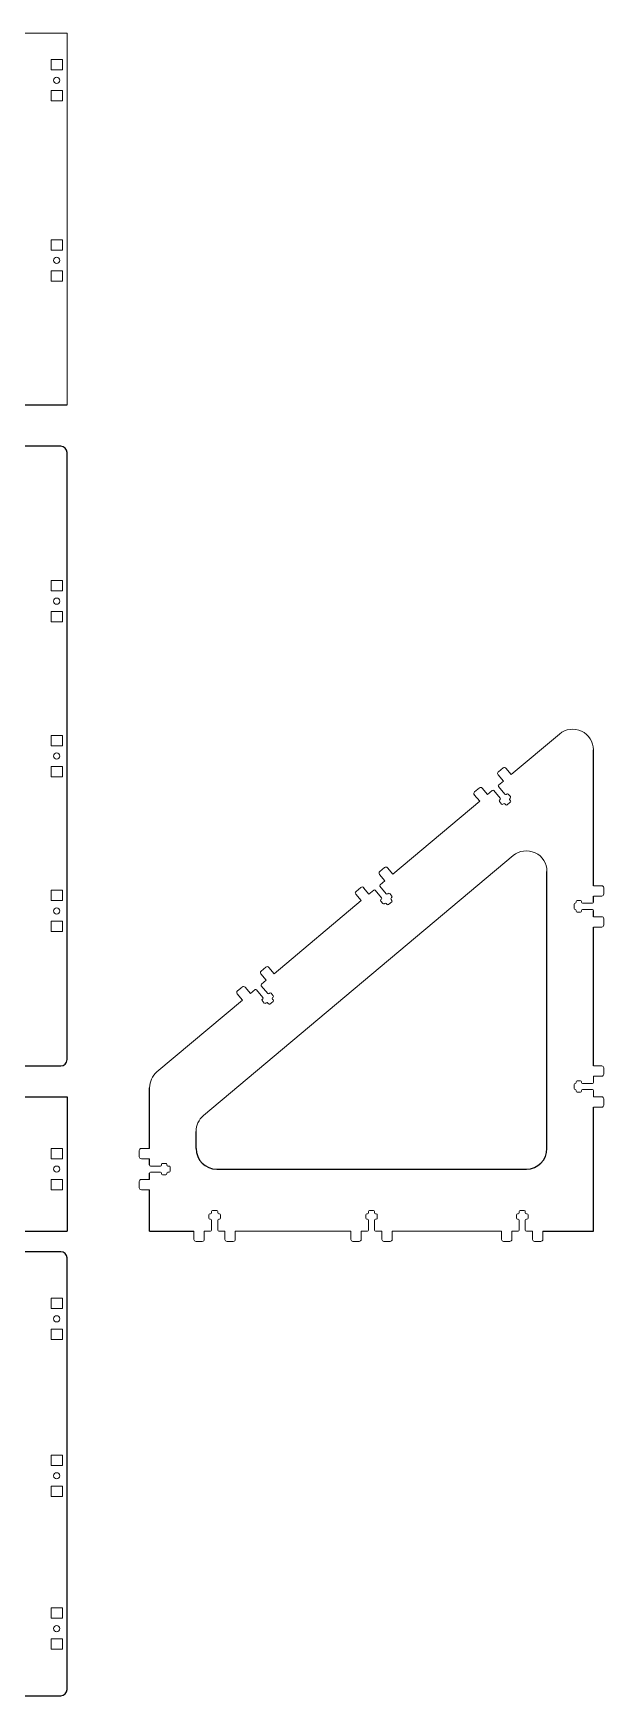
# Model space of a CAD drawing. Header units: millimetres. Extents: x -260 to 560, y -395 to 410.
# Drawn here: x 284 to 560, y -395 to 410 of the extents above; entities that cross this region are included whole.
import ezdxf

# ---------------------------------------------------------------- set-up
doc = ezdxf.new("R2010")
doc.units = ezdxf.units.MM
doc.layers.get('0').update_dxf_attribs({"linetype": 'CONTINUOUS', "lineweight": 25, "true_color": 0x000000})
for name, color, linetype, lineweight, true_color in [('6 Dino Brackets', 7, 'CONTINUOUS', 0, 0x000000), ('angle', 7, 'CONTINUOUS', 0, 0x000000), ('Cut', 7, 'CONTINUOUS', 0, 0x000000)]:
    doc.layers.add(name, color=color, linetype=linetype, lineweight=lineweight, true_color=true_color)

msp = doc.modelspace()

# ---------------------------------------------------------------- linework, layer by layer
for p, q in [((260, 230), (300, 230)), ((297, 210), (3, 210)), ((300, -87), (300, 207)), ((555, -2.78), (555, 63)), ((532.5, -130), (532.5, 4.12)), ((555, -10.78), (555, -7.78)), ((555, -17.78), (555, -14.78)), ((555, -90), (555, -22.78)), ((3, -90), (297, -90)), ((340, -130), (340, -100.62)), ((0, -105), (300, -105)), ((300, -105), (300, -170)), ((555, -170), (555, -110)), ((362.5, -130), (362.5, -121.74)), ((340, -138), (340, -135)), ((340, -145), (340, -142)), ((372.5, -140), (522.5, -140)), ((340, -170), (340, -150)), ((260, -170), (300, -170)), ((340, -170), (361.5, -170)), ((530.5, -170), (555, -170)), ((297, -180), (3, -180)), ((300, -392), (300, -183)), ((3, -395), (297, -395))]:
    msp.add_line(p, q)
for centre, radius, start, end in [((297, 207), 3, 0, 90), ((297, -87), 3, 270, 0), ((372.5, -130), 10, 180, 270), ((522.5, -130), 10, 270, 360), ((297, -183), 3, 0, 90), ((297, -392), 3, 270, 0)]:
    msp.add_arc(centre, radius, start, end)
at = {"layer": '6 Dino Brackets'}
for p, q in [((297.75, 397.22), (292.25, 397.22)), ((292.25, 397.22), (292.25, 392.22)), ((297.75, 397.22), (297.75, 392.22)), ((297.75, 392.22), (292.25, 392.22)), ((297.75, 382.22), (292.25, 382.22)), ((292.25, 382.22), (292.25, 377.22)), ((297.75, 382.22), (297.75, 377.22)), ((297.75, 377.22), (292.25, 377.22)), ((297.75, 310), (292.25, 310)), ((292.25, 310), (292.25, 305)), ((297.75, 310), (297.75, 305)), ((297.75, 305), (292.25, 305)), ((297.75, 295), (292.25, 295)), ((292.25, 295), (292.25, 290)), ((297.75, 290), (292.25, 290)), ((297.75, 295), (297.75, 290)), ((292.25, 145), (297.75, 145)), ((292.25, 145), (292.25, 140)), ((297.75, 145), (297.75, 140)), ((292.25, 140), (297.75, 140)), ((292.25, 130), (297.75, 130)), ((292.25, 130), (292.25, 125)), ((297.75, 130), (297.75, 125)), ((292.25, 125), (297.75, 125)), ((292.25, 70), (297.75, 70)), ((292.25, 70), (292.25, 65)), ((292.25, 65), (297.75, 65)), ((297.75, 70), (297.75, 65)), ((292.25, 55), (297.75, 55)), ((292.25, 55), (292.25, 50)), ((292.25, 50), (297.75, 50)), ((297.75, 55), (297.75, 50)), ((292.25, -5), (297.75, -5)), ((292.25, -5), (292.25, -10)), ((297.75, -5), (297.75, -10)), ((555, -2.78), (559.02, -2.78)), ((555, -10.78), (555, -7.78)), ((555, -7.78), (559, -7.78)), ((560, -6.78), (560, -3.78)), ((292.25, -10), (297.75, -10)), ((545.6, -13.78), (545.6, -11.78)), ((546.6, -10.48), (546.6, -10.78)), ((546.6, -14.78), (546.6, -15.08)), ((548.7, -9.98), (547.1, -9.98)), ((547.1, -15.58), (548.7, -15.58)), ((549.2, -10.78), (549.2, -10.48)), ((549.2, -15.08), (549.2, -14.78)), ((549.7, -11.28), (554.5, -11.28)), ((554.5, -14.28), (549.7, -14.28)), ((550.5, -11.28), (551.1, -11.28)), ((551.1, -14.28), (550.5, -14.28)), ((555, -14.78), (555, -17.78)), ((292.25, -20), (297.75, -20)), ((292.25, -20), (292.25, -25)), ((297.75, -20), (297.75, -25)), ((555, -17.78), (559, -17.78)), ((559, -22.78), (555, -22.78)), ((560, -21.78), (560, -18.78)), ((292.25, -25), (297.75, -25)), ((555, -90), (559.02, -90)), ((555, -98), (555, -95)), ((555, -95), (559, -95)), ((560, -94), (560, -91)), ((545.6, -101), (545.6, -99)), ((546.6, -97.7), (546.6, -98)), ((546.6, -102), (546.6, -102.3)), ((548.7, -97.2), (547.1, -97.2)), ((547.1, -102.8), (548.7, -102.8)), ((549.2, -98), (549.2, -97.7)), ((549.2, -102.3), (549.2, -102)), ((549.7, -98.5), (554.5, -98.5)), ((554.5, -101.5), (549.7, -101.5)), ((550.5, -98.5), (551.1, -98.5)), ((551.1, -101.5), (550.5, -101.5)), ((555, -102), (555, -105)), ((555, -105), (559, -105)), ((559, -110), (555, -110)), ((560, -109), (560, -106)), ((297.75, -130), (292.25, -130)), ((292.25, -135), (292.25, -130)), ((297.75, -135), (292.25, -135)), ((297.75, -135), (297.75, -130)), ((335, -134), (335, -131)), ((340, -130), (335.98, -130)), ((340, -135), (336, -135)), ((340, -138), (340, -135)), ((340, -142), (340, -145)), ((345.3, -138.5), (340.5, -138.5)), ((340.5, -141.5), (345.3, -141.5)), ((345.8, -138), (345.8, -137.7)), ((345.8, -142.3), (345.8, -142)), ((346.3, -137.2), (347.9, -137.2)), ((347.9, -142.8), (346.3, -142.8)), ((348.4, -137.7), (348.4, -138)), ((348.4, -142), (348.4, -142.3)), ((349.5, -138.5), (348.9, -138.5)), ((348.9, -141.5), (349.5, -141.5)), ((350, -141), (350, -139)), ((297.75, -145), (292.25, -145)), ((292.25, -150), (292.25, -145)), ((297.75, -150), (292.25, -150)), ((297.75, -150), (297.75, -145)), ((335, -149), (335, -146)), ((340, -145), (336, -145)), ((336, -150), (340, -150)), ((370, -160.5), (370, -161.1)), ((372.5, -160), (370.5, -160)), ((373, -161.1), (373, -160.5)), ((446, -160.5), (446, -161.1)), ((448.5, -160), (446.5, -160)), ((449, -161.1), (449, -160.5)), ((519, -160.5), (519, -161.1)), ((521.5, -160), (519.5, -160)), ((522, -161.1), (522, -160.5)), ((368.7, -163.7), (368.7, -162.1)), ((369.2, -161.6), (369.5, -161.6)), ((369.5, -164.2), (369.2, -164.2)), ((370, -164.7), (370, -169.5)), ((373, -169.5), (373, -164.7)), ((373.5, -161.6), (373.8, -161.6)), ((373.8, -164.2), (373.5, -164.2)), ((374.3, -162.1), (374.3, -163.7)), ((444.7, -163.7), (444.7, -162.1)), ((445.2, -161.6), (445.5, -161.6)), ((445.5, -164.2), (445.2, -164.2)), ((446, -164.7), (446, -169.5)), ((449, -169.5), (449, -164.7)), ((449.5, -161.6), (449.8, -161.6)), ((449.8, -164.2), (449.5, -164.2)), ((450.3, -162.1), (450.3, -163.7)), ((517.7, -163.7), (517.7, -162.1)), ((518.2, -161.6), (518.5, -161.6)), ((518.5, -164.2), (518.2, -164.2)), ((519, -164.7), (519, -169.5)), ((522, -169.5), (522, -164.7)), ((522.5, -161.6), (522.8, -161.6)), ((522.8, -164.2), (522.5, -164.2)), ((523.3, -162.1), (523.3, -163.7)), ((361.5, -170), (361.5, -174.02)), ((365.5, -175), (362.5, -175)), ((369.5, -170), (366.5, -170)), ((366.5, -170), (366.5, -174)), ((373.5, -170), (376.5, -170)), ((376.5, -170), (376.5, -174)), ((380.5, -175), (377.5, -175)), ((381.5, -174), (381.5, -170)), ((437.5, -170), (437.5, -174.02)), ((441.5, -175), (438.5, -175)), ((445.5, -170), (442.5, -170)), ((442.5, -170), (442.5, -174)), ((449.5, -170), (452.5, -170)), ((452.5, -170), (452.5, -174)), ((456.5, -175), (453.5, -175)), ((457.5, -174), (457.5, -170)), ((510.5, -170), (510.5, -174.02)), ((514.5, -175), (511.5, -175)), ((518.5, -170), (515.5, -170)), ((515.5, -170), (515.5, -174)), ((522.5, -170), (525.5, -170)), ((525.5, -170), (525.5, -174)), ((529.5, -175), (526.5, -175)), ((530.5, -174), (530.5, -170)), ((292.25, -202.5), (297.75, -202.5)), ((292.25, -202.5), (292.25, -207.5)), ((292.25, -207.5), (297.75, -207.5)), ((297.75, -202.5), (297.75, -207.5)), ((292.25, -217.5), (297.75, -217.5)), ((292.25, -217.5), (292.25, -222.5)), ((292.25, -222.5), (297.75, -222.5)), ((297.75, -217.5), (297.75, -222.5)), ((292.25, -278.5), (297.75, -278.5)), ((292.25, -278.5), (292.25, -283.5)), ((297.75, -278.5), (297.75, -283.5)), ((292.25, -283.5), (297.75, -283.5)), ((292.25, -293.5), (297.75, -293.5)), ((292.25, -293.5), (292.25, -298.5)), ((297.75, -293.5), (297.75, -298.5)), ((292.25, -298.5), (297.75, -298.5)), ((292.25, -352.5), (297.75, -352.5)), ((292.25, -352.5), (292.25, -357.5)), ((297.75, -352.5), (297.75, -357.5)), ((292.25, -357.5), (297.75, -357.5)), ((292.25, -367.5), (297.75, -367.5)), ((292.25, -367.5), (292.25, -372.5)), ((297.75, -367.5), (297.75, -372.5)), ((292.25, -372.5), (297.75, -372.5))]:
    msp.add_line(p, q, dxfattribs=at)
for centre in [(295, 387.22), (295, 300), (295, 135), (295, 60), (295, -15), (295, -140), (295, -212.5), (295, -288.5), (295, -362.5)]:
    msp.add_circle(centre, 1.5, dxfattribs=at)
for centre, radius, start, end in [((559, -6.78), 1, 270, 360), ((559, -3.78), 1, 360, 89.09399), ((546.1, -11.78), 0.5, 90, 180), ((546.1, -13.78), 0.5, 180, 270), ((546.1, -10.78), 0.5, 270, 360), ((546.1, -14.78), 0.5, 0, 90), ((547.1, -10.48), 0.5, 90, 180), ((547.1, -15.08), 0.5, 180, 270), ((548.7, -10.48), 0.5, 360, 90), ((548.7, -15.08), 0.5, 270, 0), ((549.7, -10.78), 0.5, 180, 270), ((549.7, -14.78), 0.5, 90, 180), ((554.5, -10.78), 0.5, 270, 360), ((554.5, -14.78), 0.5, 360, 90), ((559, -18.78), 1, 360, 90), ((559, -21.78), 1, 270, 360), ((559, -94), 1, 270, 360), ((559, -91), 1, 360, 89.09399), ((546.1, -99), 0.5, 90, 180), ((546.1, -101), 0.5, 180, 270), ((546.1, -98), 0.5, 270, 360), ((546.1, -102), 0.5, 0, 90), ((547.1, -97.7), 0.5, 90, 180), ((547.1, -102.3), 0.5, 180, 270), ((548.7, -97.7), 0.5, 360, 90), ((548.7, -102.3), 0.5, 270, 0), ((549.7, -98), 0.5, 180, 270), ((549.7, -102), 0.5, 90, 180), ((554.5, -98), 0.5, 270, 360), ((554.5, -102), 0.5, 360, 90), ((559, -106), 1, 360, 90), ((559, -109), 1, 270, 360), ((336, -131), 1, 90.90601, 180), ((336, -134), 1, 180, 270), ((340.5, -138), 0.5, 180, 270), ((340.5, -142), 0.5, 90, 180), ((345.3, -138), 0.5, 270, 0), ((345.3, -142), 0.5, 360, 90), ((346.3, -137.7), 0.5, 90, 180), ((346.3, -142.3), 0.5, 180, 270), ((347.9, -137.7), 0.5, 0, 90), ((347.9, -142.3), 0.5, 270, 360), ((348.9, -138), 0.5, 180, 270), ((348.9, -142), 0.5, 90, 180), ((349.5, -139), 0.5, 360, 90), ((349.5, -141), 0.5, 270, 360), ((336, -146), 1, 90, 180), ((336, -149), 1, 180, 270), ((370.5, -160.5), 0.5, 90, 180), ((372.5, -160.5), 0.5, 360, 90), ((446.5, -160.5), 0.5, 90, 180), ((448.5, -160.5), 0.5, 360, 90), ((519.5, -160.5), 0.5, 90, 180), ((521.5, -160.5), 0.5, 360, 90), ((369.2, -162.1), 0.5, 90, 180), ((369.2, -163.7), 0.5, 180, 270), ((369.5, -161.1), 0.5, 270, 360), ((369.5, -164.7), 0.5, 360, 90), ((373.5, -161.1), 0.5, 180, 270), ((373.5, -164.7), 0.5, 90, 180), ((373.8, -162.1), 0.5, 360, 90), ((373.8, -163.7), 0.5, 270, 360), ((445.2, -162.1), 0.5, 90, 180), ((445.2, -163.7), 0.5, 180, 270), ((445.5, -161.1), 0.5, 270, 360), ((445.5, -164.7), 0.5, 360, 90), ((449.5, -161.1), 0.5, 180, 270), ((449.5, -164.7), 0.5, 90, 180), ((449.8, -162.1), 0.5, 360, 90), ((449.8, -163.7), 0.5, 270, 360), ((518.2, -162.1), 0.5, 90, 180), ((518.2, -163.7), 0.5, 180, 270), ((518.5, -161.1), 0.5, 270, 360), ((518.5, -164.7), 0.5, 360, 90), ((522.5, -161.1), 0.5, 180, 270), ((522.5, -164.7), 0.5, 90, 180), ((522.8, -162.1), 0.5, 360, 90), ((522.8, -163.7), 0.5, 270, 360), ((362.5, -174), 1, 180.90601, 270), ((365.5, -174), 1, 270, 360), ((369.5, -169.5), 0.5, 270, 360), ((373.5, -169.5), 0.5, 180, 270), ((377.5, -174), 1, 180, 270), ((380.5, -174), 1, 270, 360), ((438.5, -174), 1, 180.90601, 270), ((441.5, -174), 1, 270, 360), ((445.5, -169.5), 0.5, 270, 360), ((449.5, -169.5), 0.5, 180, 270), ((453.5, -174), 1, 180, 270), ((456.5, -174), 1, 270, 360), ((511.5, -174), 1, 180.90601, 270), ((514.5, -174), 1, 270, 360), ((518.5, -169.5), 0.5, 270, 360), ((522.5, -169.5), 0.5, 180, 270), ((526.5, -174), 1, 180, 270), ((529.5, -174), 1, 270, 360)]:
    msp.add_arc(centre, radius, start, end, dxfattribs=at)
at = {"layer": 'angle'}
for p, q in [((515.21, 51.06), (538.57, 70.66)), ((511.38, 47.84), (508.81, 50.91)), ((511.23, 54.24), (508.93, 52.31)), ((512.64, 54.12), (515.21, 51.06)), ((499.89, 38.2), (497.3, 41.28)), ((499.74, 44.6), (497.44, 42.67)), ((503.72, 41.41), (501.15, 44.48)), ((506.01, 43.34), (503.72, 41.41)), ((509.8, 39.6), (506.72, 43.28)), ((509.02, 45.21), (512.1, 41.53)), ((509.08, 45.91), (511.38, 47.84)), ((513.04, 41.66), (512.81, 41.47)), ((514.77, 40.38), (513.74, 41.6)), ((499.89, 38.2), (457.75, 2.85)), ((509.45, 38), (510.48, 36.78)), ((509.74, 38.9), (509.51, 38.71)), ((511.18, 36.71), (511.41, 36.91)), ((512.5, 36.39), (512.12, 36.85)), ((514.74, 37.61), (513.21, 36.32)), ((514.42, 38.77), (514.8, 38.31)), ((514.48, 39.48), (514.71, 39.67)), ((366.07, -114.08), (516.07, 11.78)), ((453.92, -0.37), (451.35, 2.7)), ((453.77, 6.03), (451.48, 4.11)), ((455.18, 5.91), (457.75, 2.85)), ((442.43, -10.01), (439.85, -6.93)), ((442.28, -3.61), (439.98, -5.54)), ((446.26, -6.8), (443.69, -3.73)), ((448.56, -4.87), (446.26, -6.8)), ((448.56, -4.87), (446.26, -6.8)), ((452.35, -8.61), (449.27, -4.93)), ((451.56, -3), (454.65, -6.68)), ((451.63, -2.3), (453.92, -0.37)), ((453.92, -0.37), (451.63, -2.3)), ((455.58, -6.55), (455.35, -6.74)), ((457.32, -7.83), (456.29, -6.61)), ((442.43, -10.01), (400.3, -45.36)), ((452, -10.21), (453.03, -11.43)), ((452.29, -9.31), (452.06, -9.5)), ((453.73, -11.5), (453.96, -11.3)), ((455.05, -11.82), (454.67, -11.36)), ((457.29, -10.6), (455.76, -11.89)), ((456.96, -9.44), (457.35, -9.9)), ((457.02, -8.73), (457.25, -8.54)), ((396.47, -48.58), (393.9, -45.51)), ((396.32, -42.18), (394.02, -44.1)), ((397.73, -42.3), (400.3, -45.36)), ((384.98, -58.22), (382.4, -55.14)), ((384.83, -51.82), (382.53, -53.75)), ((388.81, -55), (386.24, -51.94)), ((391.11, -53.08), (388.81, -55)), ((394.9, -56.82), (391.81, -53.14)), ((394.11, -51.21), (397.2, -54.89)), ((394.17, -50.51), (396.47, -48.58)), ((398.13, -54.76), (397.9, -54.95)), ((399.86, -56.04), (398.83, -54.82)), ((343.57, -92.96), (384.98, -58.22)), ((394.54, -58.42), (395.57, -59.64)), ((394.84, -57.52), (394.61, -57.71)), ((396.28, -59.7), (396.51, -59.51)), ((397.6, -60.03), (397.21, -59.57)), ((399.83, -58.81), (398.3, -60.09)), ((399.51, -57.64), (399.9, -58.1)), ((399.57, -56.94), (399.8, -56.75))]:
    msp.add_line(p, q, dxfattribs=at)
for centre, radius, start, end in [((509.57, 51.55), 1, 130, 220), ((511.87, 53.48), 1, 40, 130), ((498.08, 41.91), 1, 130, 219.09399), ((500.38, 43.83), 1, 40, 130), ((506.34, 42.96), 0.5, 40, 130), ((509.4, 45.53), 0.5, 130, 220), ((512.49, 41.85), 0.5, 220, 310), ((513.36, 41.28), 0.5, 40, 130), ((514.39, 40.05), 0.5, 310, 40), ((509.83, 38.32), 0.5, 130, 220), ((509.42, 39.28), 0.5, 310, 40), ((510.86, 37.1), 0.5, 220, 310), ((511.74, 36.52), 0.5, 40, 130), ((512.89, 36.71), 0.5, 220, 310), ((514.8, 39.09), 0.5, 130, 220), ((514.42, 37.99), 0.5, 310, 40), ((522.5, 4.12), 10, 360, 130), ((452.12, 3.34), 1, 130, 220), ((454.42, 5.27), 1, 40, 130), ((440.63, -6.3), 1, 130, 219.09399), ((442.93, -4.37), 1, 40, 130), ((448.88, -5.25), 0.5, 40, 130), ((451.95, -2.68), 0.5, 130, 220), ((455.03, -6.36), 0.5, 220, 310), ((455.9, -6.93), 0.5, 40, 130), ((456.93, -8.16), 0.5, 310, 40), ((452.38, -9.89), 0.5, 130, 220), ((451.97, -8.93), 0.5, 310, 40), ((453.41, -11.11), 0.5, 220, 310), ((454.28, -11.69), 0.5, 40, 130), ((455.43, -11.5), 0.5, 220, 310), ((457.35, -9.11), 0.5, 130, 220), ((456.97, -10.22), 0.5, 310, 40), ((394.67, -44.87), 1, 130, 220), ((396.96, -42.94), 1, 40, 130), ((383.17, -54.51), 1, 130, 219.09399), ((385.47, -52.58), 1, 40, 130), ((391.43, -53.46), 0.5, 40, 130), ((394.49, -50.89), 0.5, 130, 220), ((397.58, -54.57), 0.5, 220, 310), ((398.45, -55.14), 0.5, 40, 130), ((399.48, -56.36), 0.5, 310, 40), ((394.93, -58.1), 0.5, 130, 220), ((394.51, -57.14), 0.5, 310, 40), ((395.96, -59.32), 0.5, 220, 310), ((396.83, -59.89), 0.5, 40, 130), ((397.98, -59.71), 0.5, 220, 310), ((399.89, -57.32), 0.5, 130, 220), ((399.51, -58.43), 0.5, 310, 40), ((372.5, -121.74), 10, 130, 180)]:
    msp.add_arc(centre, radius, start, end, dxfattribs=at)
at = {"layer": 'Cut'}
for p, q in [((0, 410), (300, 410)), ((300, 230), (300, 410)), ((437.5, -170), (381.5, -170)), ((445.5, -170), (442.5, -170)), ((452.5, -170), (449.5, -170)), ((510.5, -170), (457.5, -170))]:
    msp.add_line(p, q, dxfattribs=at)
for centre, start, end in [((545, 63), 360, 130), ((350, -100.62), 130, 180)]:
    msp.add_arc(centre, 10, start, end, dxfattribs=at)

doc.saveas('drawing.dxf')
